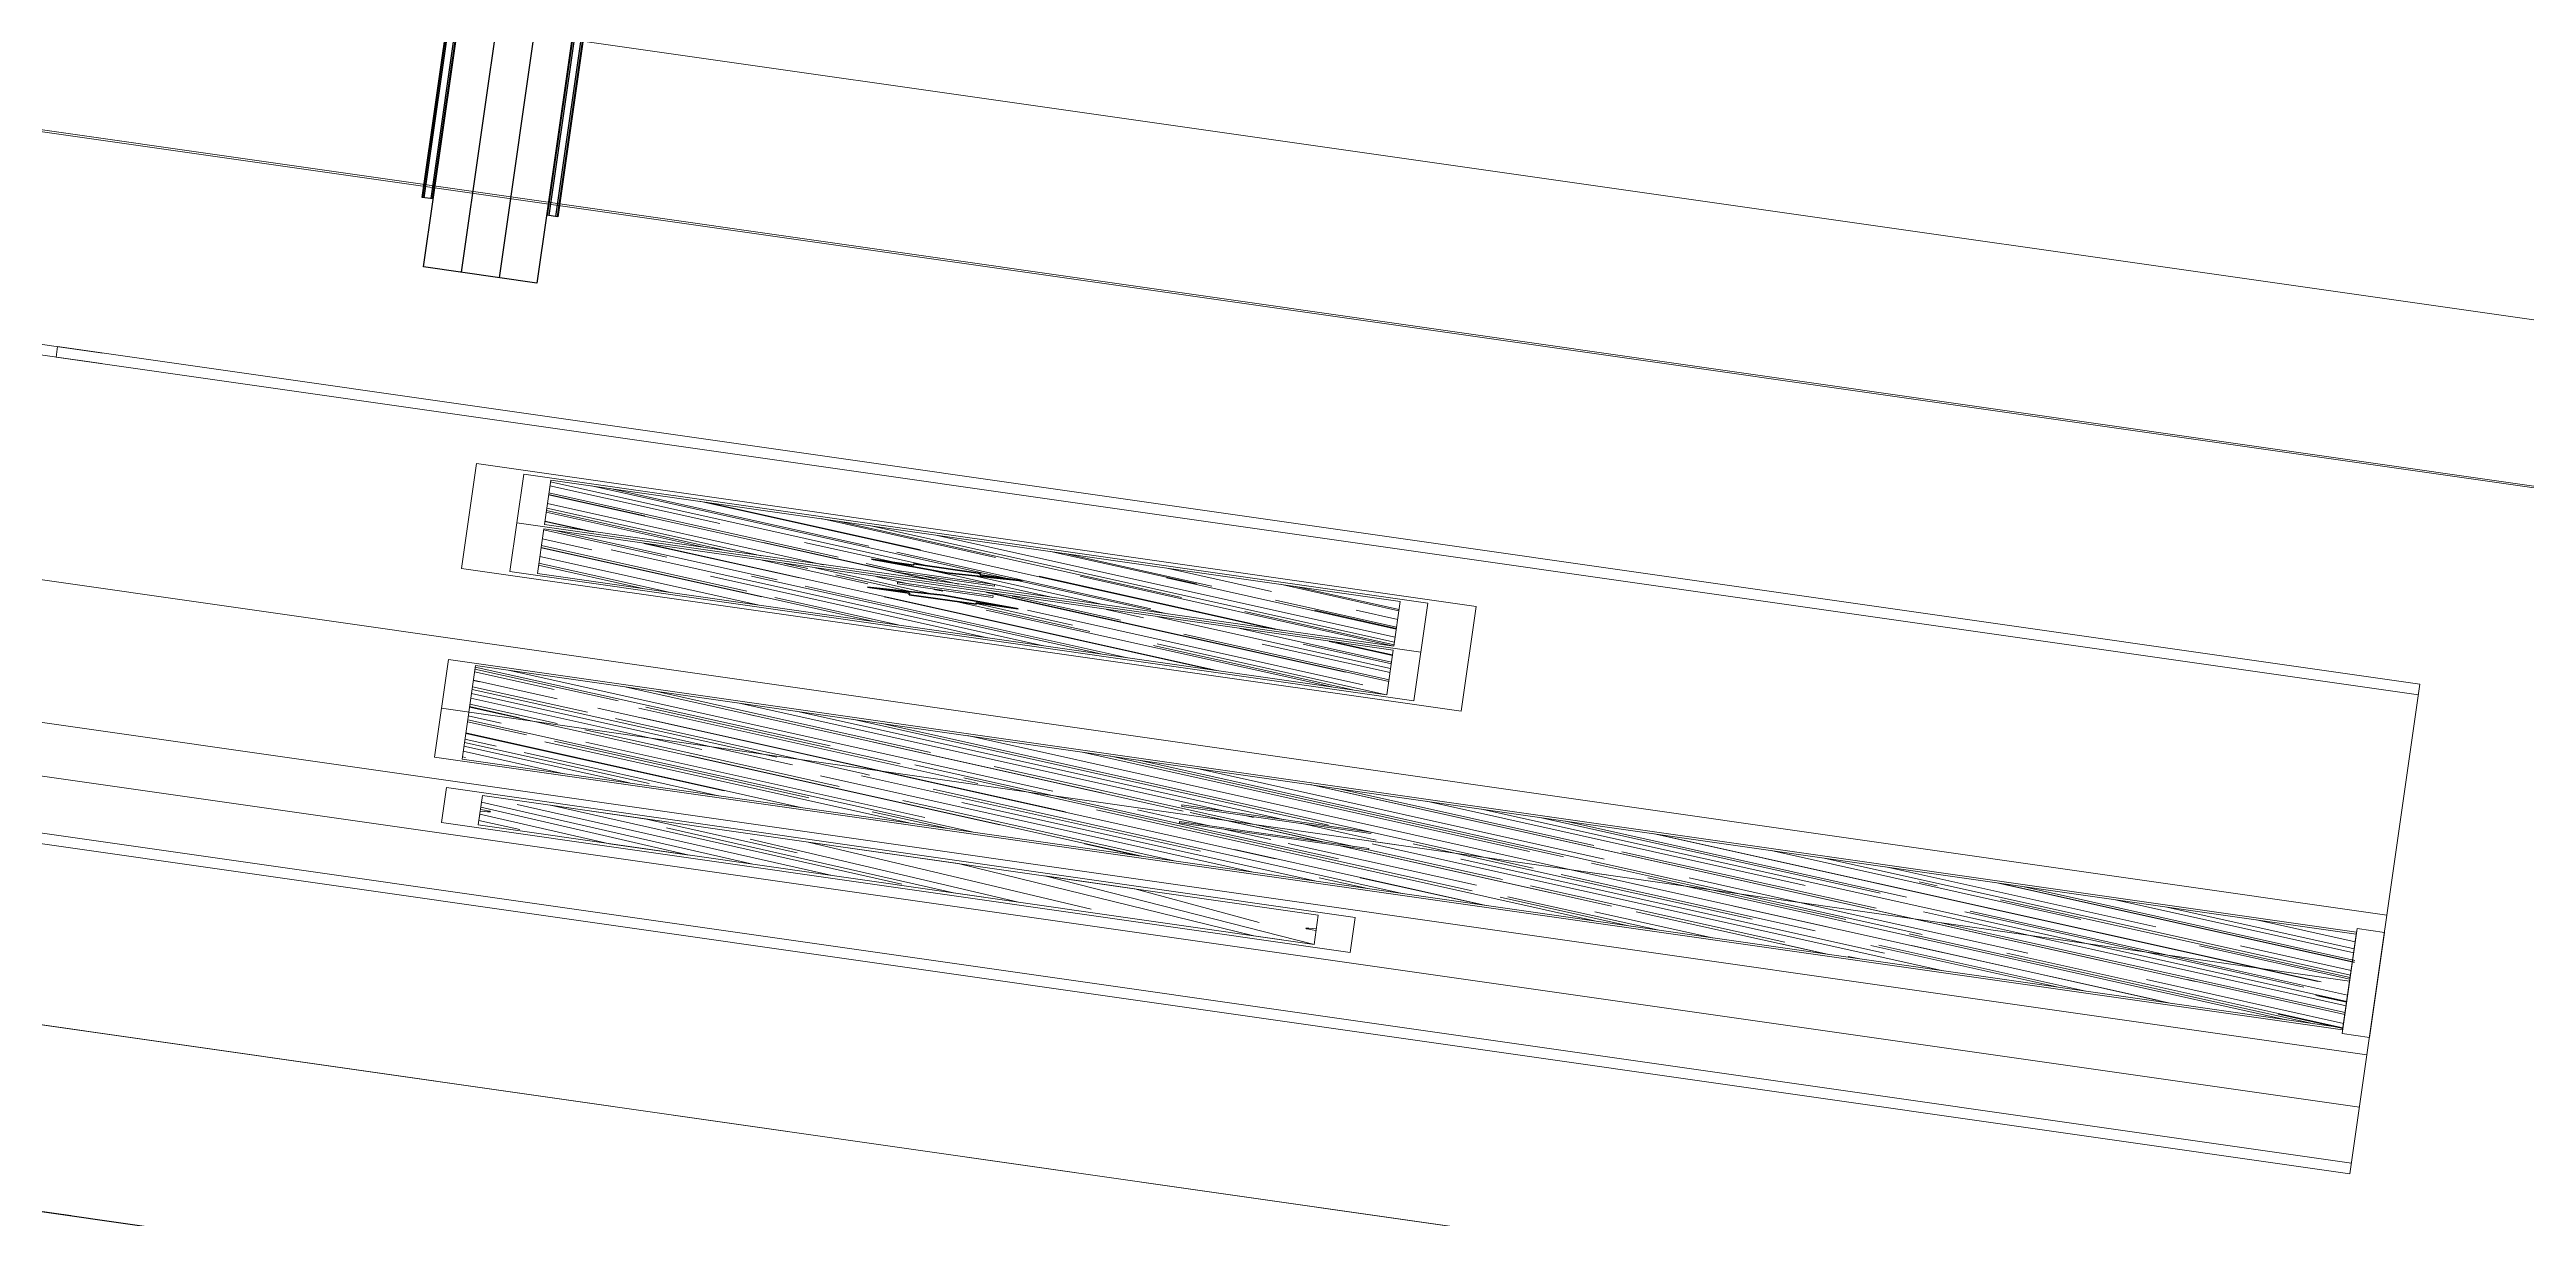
# Model space of a CAD drawing. Header units: millimetres. Extents: x -361192058 to 101130107379, y -14071650034 to 19218552450.
# Drawn here: x -134811.1 to -134650.8, y 42649.2 to 42724.9 of the extents above; entities that cross this region are included whole.
import ezdxf
from ezdxf.enums import TextEntityAlignment as Align

# ---------------------------------------------------------------- set-up
doc = ezdxf.new("R2010")
doc.units = ezdxf.units.MM
doc.header["$LTSCALE"] = 0.5
for name, color, linetype in [('02', 2, 'Continuous'), ('10', 254, 'Continuous'), ('COTAS', 7, 'Continuous'), ('DIVERSOS', 4, 'Continuous'), ('GR_PENA_FINA', 7, 'Continuous'), ('MOBIL-I', 251, 'Continuous'), ('PAGPISO', 8, 'Continuous'), ('parede', 2, 'Continuous'), ('PISO', 8, 'Continuous')]:
    doc.layers.add(name, color=color, linetype=linetype)
doc.styles.get("Standard").update_dxf_attribs({"font": 'txt.shx', "height": 0.12})
doc.dimstyles.new('ESCALA50', dxfattribs={"dimtxt": 0.1, "dimasz": 0.06, "dimexe": 0.18, "dimexo": 0.06, "dimgap": 0.1, "dimtad": 1, "dimzin": 4, "dimdsep": 46, "dimtxsty": 'Standard', "dimblk1": 'BOLA', "dimblk2": 'BOLA', "dimsah": 1, "dimcen": -0.06, "dimse1": 1, "dimse2": 1, "dimclrd": 7, "dimclrt": 3, "dimadec": 0, "dimazin": 0, "dimtfac": 1, "dimtix": 1, "dimtmove": 0, "dimatfit": 3, "dimldrblk": 'BOLA', "dimfxl": 0, "dimtolj": 1, "dimtzin": 4, "dimarcsym": 0})

# ---------------------------------------------------------------- blocks, each defined once
blk = doc.blocks.new('_JAN-SETA')
blk.add_lwpolyline([(0, 0), (7.5, 7.9026), (7.5, 3.5), (11.5, 3.5), (11.5, -3.5), (7.5, -3.5), (7.5, -7.9026)], close=True)
blk = doc.blocks.new('s1')
for p, q in [((0.7674, 1.4896), (0.7674, 2.0988)), ((0.7674, 2.0988), (2.7072, 2.0988)), ((0.9277, 1.4148), (0.9277, 2.0988)), ((2.5469, 2.0988), (2.5469, 1.4148)), ((2.7072, 2.0988), (2.7072, 1.4896)), ((0.9277, 1.9385), (2.5469, 1.9385)), ((1.4675, 1.9385), (1.4675, 1.4148)), ((2.0072, 1.9385), (2.0072, 1.4148)), ((0.9277, 1.4896), (0.7674, 1.4896)), ((2.7072, 1.4896), (2.5469, 1.4896)), ((2.5469, 1.4148), (0.9277, 1.4148))]:
    blk.add_line(p, q)
at = {"layer": 'PISO'}
for p, q in [((0.7781, 1.4896), (0.7781, 2.0988)), ((0.7995, 1.4896), (0.7995, 2.0988)), ((0.8957, 1.4896), (0.8957, 2.0988)), ((0.9171, 1.4896), (0.9171, 2.0988)), ((0.9277, 2.0881), (2.5469, 2.0881)), ((2.5576, 2.0988), (2.5576, 1.4896)), ((2.579, 2.0988), (2.579, 1.4896)), ((2.6752, 2.0988), (2.6752, 1.4896)), ((2.6965, 2.0988), (2.6965, 1.4896)), ((0.9277, 2.0667), (2.5469, 2.0667)), ((0.9277, 1.9705), (2.5469, 1.9705)), ((0.9277, 1.9492), (2.5469, 1.9492))]:
    blk.add_line(p, q, dxfattribs=at)
blk = doc.blocks.new('BOLA')
for p, q in [((0, -1.435), (0, 1.435)), ((-1.435, 0), (1.435, 0))]:
    blk.add_line(p, q)
blk.add_circle((0, 0), 0.452)
blk = doc.blocks.new('*D1488')
at = {"layer": 'Defpoints', "color": 0, "transparency": 16777216}
for p in [(4415.7211, 2428.4269), (4415.7211, 2427.2769), (4416.4388, 2427.2769)]:
    blk.add_point(p, dxfattribs=at)
at = {"layer": 'DIVERSOS', "color": 7, "lineweight": -2, "transparency": 16777216}
blk.add_line((4416.4388, 2428.3669), (4416.4388, 2427.3369), dxfattribs=at)
at = {"layer": 'DIVERSOS', "color": 7, "lineweight": -2, "transparency": 16777216, "xscale": 0.06, "yscale": 0.06, "zscale": 0.06}
for p, rotation in [((4416.4388, 2428.4269), 90), ((4416.4388, 2427.2769), 270)]:
    blk.add_blockref('BOLA', p, dxfattribs=dict(at, rotation=rotation))
at = {"layer": 'DIVERSOS', "color": 3, "lineweight": 18, "transparency": 16777216, "insert": (4416.2788, 2427.8519), "char_height": 0.12, "attachment_point": 5, "rotation": 90}
blk.add_mtext('\\A1;1.15', dxfattribs=at)
blk = doc.blocks.new('*D1489')
at = {"layer": 'Defpoints', "color": 0, "transparency": 16777216}
for p in [(4415.7211, 2428.5769), (4415.7211, 2428.4269), (4416.4388, 2428.4269)]:
    blk.add_point(p, dxfattribs=at)
at = {"layer": 'DIVERSOS', "color": 7, "lineweight": -2, "transparency": 16777216}
for p, q in [((4416.4388, 2428.6369), (4416.4388, 2428.6969)), ((4416.4388, 2428.5769), (4416.4388, 2428.4269)), ((4416.4388, 2428.3669), (4416.4388, 2428.3069))]:
    blk.add_line(p, q, dxfattribs=at)
at = {"layer": 'DIVERSOS', "color": 7, "lineweight": -2, "transparency": 16777216, "xscale": 0.06, "yscale": 0.06, "zscale": 0.06}
for p, rotation in [((4416.4388, 2428.5769), 270), ((4416.4388, 2428.4269), 90)]:
    blk.add_blockref('BOLA', p, dxfattribs=dict(at, rotation=rotation))
at = {"layer": 'DIVERSOS', "color": 3, "lineweight": 18, "transparency": 16777216, "insert": (4416.2788, 2428.5019), "char_height": 0.12, "attachment_point": 5, "rotation": 90}
blk.add_mtext('\\A1;.15', dxfattribs=at)
blk = doc.blocks.new('APROVADO QUADRA 21.2 MBVII')
at = {"layer": '02', "lineweight": 18}
h = blk.add_hatch(color=8, dxfattribs=at)
h.paths.add_polyline_path([(4422.9501, 2427.9278), (4422.9274, 2427.9278, 1)], flags=17)
edge = h.paths.add_edge_path(flags=17)
edge.add_arc((4422.9387, 2427.9278), 0.0113, 180, 360)
h = blk.add_hatch(color=8, dxfattribs=at)
h.paths.add_polyline_path([(4422.9275, 2427.0079), (4422.9502, 2427.0079, 1)], flags=17)
edge = h.paths.add_edge_path(flags=17)
edge.add_arc((4422.9388, 2427.0079), 0.0113, 360, 540)
at = {"lineweight": 18}
for p, q in [((4427.0397, 2426.9378), (4427.0397, 2427.9328)), ((4426.3722, 2427.9028), (4427.0097, 2427.9028)), ((4426.3722, 2426.9678), (4426.3722, 2427.9028)), ((4427.0097, 2427.9028), (4427.0097, 2426.9678)), ((4427.0697, 2427.9028), (4427.7072, 2427.9028)), ((4427.0697, 2426.9678), (4427.0697, 2427.9028)), ((4427.7072, 2427.9028), (4427.7072, 2426.9678)), ((4426.9463, 2427.4079), (4426.9463, 2427.5129)), ((4426.9726, 2427.5129), (4426.9463, 2427.5129)), ((4426.9726, 2427.4079), (4426.9726, 2427.5129)), ((4427.1068, 2427.4079), (4427.1068, 2427.5129)), ((4427.1068, 2427.5129), (4427.133, 2427.5129)), ((4427.133, 2427.4079), (4427.133, 2427.5129)), ((4426.9463, 2427.4079), (4426.9726, 2427.4079)), ((4427.133, 2427.4079), (4427.1068, 2427.4079)), ((4427.0097, 2426.9678), (4426.3722, 2426.9678)), ((4427.7072, 2426.9678), (4427.0697, 2426.9678))]:
    blk.add_line(p, q, dxfattribs=at)
blk.add_lwpolyline([(4426.2897, 2426.8853), (4427.7897, 2426.8853), (4427.7897, 2427.9853), (4426.2897, 2427.9853), (4426.2897, 2426.8853)], dxfattribs=at)
blk.add_lwpolyline([(4426.3422, 2426.9378), (4427.7372, 2426.9378), (4427.7372, 2427.9328), (4426.3422, 2427.9328)], close=True, dxfattribs=at)
at = {"layer": '02', "color": 8, "lineweight": 18}
for p, q in [((4422.5397, 2430.8553), (4422.5397, 2425.8553)), ((4423.1887, 2427.9678), (4422.6887, 2427.9678)), ((4422.6887, 2427.9678), (4422.6887, 2426.9678)), ((4423.1887, 2426.9678), (4423.1887, 2427.9678)), ((4423.1487, 2427.9278), (4422.7287, 2427.9278)), ((4422.7287, 2427.9278), (4422.7287, 2427.0078)), ((4422.8826, 2427.9278), (4422.7287, 2427.7831)), ((4422.7287, 2427.6957), (4422.9816, 2427.9278)), ((4423.0562, 2427.9278), (4422.7287, 2427.6255)), ((4422.7478, 2427.8822), (4422.7937, 2427.9278)), ((4422.7937, 2427.9278), (4422.8826, 2427.9278)), ((4422.9816, 2427.9278), (4423.0562, 2427.9278)), ((4423.1487, 2427.0078), (4423.1487, 2427.9278)), ((4422.7287, 2427.5381), (4423.0949, 2427.8891)), ((4422.7494, 2427.4619), (4423.1487, 2427.853)), ((4423.1487, 2427.853), (4423.1487, 2427.747)), ((4422.7287, 2427.7831), (4422.7287, 2427.6957)), ((4423.1487, 2427.747), (4422.9746, 2427.5794)), ((4423.0663, 2427.7241), (4422.7287, 2427.4046)), ((4422.7287, 2427.333), (4423.0721, 2427.6324)), ((4422.7287, 2427.6255), (4422.7287, 2427.5381)), ((4422.7751, 2427.2538), (4423.1487, 2427.5691)), ((4423.1487, 2427.5691), (4423.1487, 2427.4041)), ((4422.7287, 2427.4046), (4422.7287, 2427.333)), ((4423.1487, 2427.4041), (4422.7287, 2427.0742)), ((4422.7287, 2427.0078), (4423.1487, 2427.3088)), ((4423.1487, 2427.3088), (4423.1487, 2427.2098)), ((4423.1487, 2427.2098), (4422.9255, 2427.0705)), ((4422.7287, 2427.0742), (4422.7287, 2427.0078)), ((4422.7287, 2427.0078), (4423.1487, 2427.0078)), ((4422.6887, 2426.9678), (4423.1887, 2426.9678))]:
    blk.add_line(p, q, dxfattribs=at)
at = {"layer": '02', "lineweight": 18}
for points in [[(4419.0523, 2441.1022), (4405.2137, 2441.1022), (4405.2137, 2407.2854), (4419.0523, 2407.2854)], [(4451.6782, 2441.074), (4431.594, 2441.074), (4431.594, 2421.2027), (4451.6782, 2421.2027)], [(4419.0523, 2431.9017), (4431.5724, 2431.9017), (4431.5724, 2423.4491), (4419.0523, 2423.4491)]]:
    blk.add_lwpolyline(points, close=True, dxfattribs=at)
at = {"layer": '02', "color": 8, "lineweight": 18}
for centre, start, end in [((4422.9387, 2427.9278), 180, 0), ((4422.9388, 2427.0079), 0, 180)]:
    blk.add_arc(centre, 0.0113, start, end, dxfattribs=at)
at = {"layer": '10', "lineweight": 18}
for p, q in [((4424.2897, 2425.8853), (4424.2897, 2427.9853)), ((4424.9597, 2427.9553), (4423.6197, 2427.9553)), ((4423.6197, 2427.9553), (4423.6197, 2425.8853)), ((4424.9597, 2425.8853), (4424.9597, 2427.9553)), ((4424.2897, 2425.8853), (4424.2897, 2427.0853)), ((4423.5397, 2425.8553), (4423.5397, 2425.8853)), ((4423.5397, 2425.8853), (4425.0397, 2425.8853)), ((4425.0397, 2425.8853), (4425.0397, 2425.8553)), ((4423.5397, 2425.8553), (4425.0397, 2425.8553))]:
    blk.add_line(p, q, dxfattribs=at)
blk.add_lwpolyline([(4423.5897, 2425.8853), (4424.9897, 2425.8853), (4424.9897, 2427.9853), (4423.5897, 2427.9853), (4423.5897, 2425.8853)], dxfattribs=at)
at = {"layer": 'COTAS', "lineweight": 18}
for p, q in [((4428.4397, 2428.4053), (4428.4397, 2430.8553)), ((4428.5897, 2430.8553), (4428.5897, 2428.4053)), ((4425.2897, 2425.8553), (4425.2897, 2428.7878)), ((4423.2897, 2428.7723), (4423.2897, 2425.8553))]:
    blk.add_line(p, q, dxfattribs=at)
for points in [[(4424.1617, 2427.1719), (4424.1809, 2427.1719), (4424.1809, 2426.9637), (4424.1617, 2426.9637)], [(4424.4177, 2427.1719), (4424.3985, 2427.1719), (4424.3985, 2426.9637), (4424.4177, 2426.9637)]]:
    blk.add_lwpolyline(points, close=True, dxfattribs=at)
at = {"layer": 'GR_PENA_FINA', "lineweight": 18}
blk.add_lwpolyline([(4433.9223, 2440.1709), (4449.813, 2440.1757), (4449.8115, 2423.9711), (4433.9223, 2423.942)], close=True, dxfattribs=at)
at = {"layer": 'PAGPISO', "lineweight": 18}
for p, q in [((4423.6197, 2427.7712), (4423.8038, 2427.9553)), ((4423.6197, 2427.5826), (4423.9924, 2427.9553)), ((4423.6197, 2427.394), (4424.181, 2427.9553)), ((4423.6197, 2427.8428), (4423.7322, 2427.9553)), ((4423.6475, 2427.9517), (4423.6511, 2427.9553)), ((4423.6531, 2427.7499), (4423.8585, 2427.9553)), ((4423.6974, 2427.6679), (4423.9849, 2427.9553)), ((4423.8672, 2427.9206), (4423.9019, 2427.9553)), ((4424.0869, 2427.8895), (4424.1527, 2427.9553)), ((4424.2197, 2427.6168), (4424.5582, 2427.9553)), ((4424.2197, 2427.9374), (4424.2376, 2427.9553)), ((4424.2197, 2427.8111), (4424.3639, 2427.9553)), ((4424.233, 2427.6981), (4424.4903, 2427.9553)), ((4424.2773, 2427.616), (4424.6166, 2427.9553)), ((4424.3066, 2427.8584), (4424.4035, 2427.9553)), ((4424.3141, 2427.8999), (4424.3696, 2427.9553)), ((4424.5263, 2427.8273), (4424.6543, 2427.9553)), ((4424.5404, 2427.5604), (4424.9353, 2427.9553)), ((4424.6536, 2427.8621), (4424.7468, 2427.9553)), ((4424.7366, 2427.9489), (4424.743, 2427.9553)), ((4424.746, 2427.7961), (4424.9052, 2427.9553)), ((4424.7809, 2427.8669), (4424.8693, 2427.9553)), ((4424.201, 2427.9187), (4424.2197, 2427.9374)), ((4424.3537, 2427.3134), (4424.9597, 2427.9193)), ((4426.3722, 2427.7564), (4426.5186, 2427.9028)), ((4426.3722, 2427.7866), (4426.4885, 2427.9028)), ((4426.3722, 2427.6602), (4426.6148, 2427.9028)), ((4426.3722, 2427.5338), (4426.7412, 2427.9028)), ((4426.4936, 2427.6571), (4426.7393, 2427.9028)), ((4426.5407, 2427.6741), (4426.7694, 2427.9028)), ((4426.8123, 2427.8476), (4426.8675, 2427.9028)), ((4426.8566, 2427.7656), (4426.9939, 2427.9028)), ((4427.0661, 2427.8525), (4427.1164, 2427.9028)), ((4427.0661, 2427.6639), (4427.305, 2427.9028)), ((4427.0661, 2427.6979), (4427.2711, 2427.9028)), ((4427.0661, 2427.8487), (4427.1202, 2427.9028)), ((4427.0661, 2427.7224), (4427.2466, 2427.9028)), ((4427.0661, 2427.596), (4427.3729, 2427.9028)), ((4427.1037, 2427.5129), (4427.4936, 2427.9028)), ((4427.1998, 2427.5808), (4427.5219, 2427.9028)), ((4427.2569, 2427.4775), (4427.6822, 2427.9028)), ((4427.3922, 2427.7958), (4427.4993, 2427.9028)), ((4427.4365, 2427.7137), (4427.6256, 2427.9028)), ((4423.6197, 2427.6731), (4423.8361, 2427.8895)), ((4423.6197, 2427.4638), (4424.0246, 2427.8687)), ((4426.7604, 2427.643), (4427.0061, 2427.8887)), ((4423.7729, 2427.5755), (4424.0558, 2427.8584)), ((4427.2359, 2427.3867), (4427.7072, 2427.858)), ((4427.4195, 2427.5497), (4427.7072, 2427.8373)), ((4423.7295, 2427.4473), (4424.1067, 2427.8244)), ((4423.7738, 2427.3652), (4424.2197, 2427.8111)), ((4424.2197, 2427.7715), (4424.2755, 2427.8273)), ((4424.2197, 2427.432), (4424.6045, 2427.8169)), ((4426.3722, 2427.3471), (4426.8519, 2427.8269)), ((4424.2197, 2427.5207), (4424.4952, 2427.7961)), ((4424.4273, 2427.2587), (4424.9597, 2427.7911)), ((4426.3722, 2427.1548), (4427.0061, 2427.7887)), ((4426.833, 2427.6194), (4427.0061, 2427.7925)), ((4423.9926, 2427.5444), (4424.2197, 2427.7715)), ((4424.2197, 2427.4283), (4424.5593, 2427.7679)), ((4424.3094, 2427.3954), (4424.6866, 2427.7726)), ((4424.432, 2427.4821), (4424.7149, 2427.765)), ((4424.6517, 2427.451), (4424.9597, 2427.759)), ((4427.0661, 2427.0982), (4427.7072, 2427.7392)), ((4427.4686, 2427.4931), (4427.7072, 2427.7317)), ((4423.6197, 2427.2054), (4424.1255, 2427.7113)), ((4426.3722, 2427.4075), (4426.6803, 2427.7156)), ((4424.4177, 2427.1246), (4424.9597, 2427.6666)), ((4424.8129, 2427.6462), (4424.8197, 2427.653)), ((4426.3722, 2427.2811), (4426.7623, 2427.6713)), ((4426.8887, 2427.5449), (4427.0061, 2427.6624)), ((4427.1094, 2427.5129), (4427.2602, 2427.6637)), ((4426.3722, 2427.5056), (4426.5096, 2427.643)), ((4426.9801, 2427.6119), (4427.0061, 2427.6379)), ((4424.201, 2427.5981), (4424.2197, 2427.6168)), ((4424.4177, 2427.0605), (4424.9597, 2427.6025)), ((4426.3722, 2427.2547), (4426.7293, 2427.6119)), ((4426.8719, 2427.4697), (4427.0061, 2427.6039)), ((4427.2359, 2427.5131), (4427.3422, 2427.6194)), ((4427.5129, 2427.411), (4427.7072, 2427.6053)), ((4423.6197, 2427.0847), (4424.101, 2427.5661)), ((4426.861, 2427.4927), (4426.949, 2427.5808)), ((4427.3253, 2427.2045), (4427.7072, 2427.5865)), ((4424.4301, 2427.0107), (4424.9597, 2427.5403)), ((4427.1244, 2426.9678), (4427.7072, 2427.5506)), ((4427.1295, 2427.5104), (4427.1687, 2427.5497)), ((4423.8059, 2427.1446), (4424.1831, 2427.5218)), ((4424.2123, 2427.5133), (4424.2197, 2427.5207)), ((4424.3362, 2427.1695), (4424.6809, 2427.5142)), ((4426.3722, 2427.1586), (4426.7388, 2427.5251)), ((4426.969, 2427.499), (4427.0061, 2427.536)), ((4427.0661, 2427.4753), (4427.1032, 2427.5124)), ((4427.1056, 2427.2357), (4427.3884, 2427.5185)), ((4423.6197, 2427.4223), (4423.7022, 2427.5048)), ((4424.2349, 2426.7834), (4424.9597, 2427.5082)), ((4427.0661, 2427.4697), (4427.1032, 2427.5068)), ((4423.6197, 2427.1715), (4423.9219, 2427.4737)), ((4424.2197, 2427.2397), (4424.4461, 2427.4661)), ((4426.933, 2427.4629), (4426.9428, 2427.4727)), ((4427.0661, 2427.3433), (4427.2074, 2427.4846)), ((4427.0661, 2427.4471), (4427.1032, 2427.4841)), ((4427.196, 2426.9678), (4427.7072, 2427.479)), ((4423.6197, 2426.9207), (4424.1416, 2427.4425)), ((4423.8502, 2427.0625), (4424.2197, 2427.432)), ((4426.6661, 2427.2979), (4426.8154, 2427.4472)), ((4427.0661, 2427.2868), (4427.2108, 2427.4314)), ((4423.6197, 2427.0168), (4424.0124, 2427.4095)), ((4424.0878, 2427.2964), (4424.2197, 2427.4283)), ((4424.2197, 2426.6739), (4424.9597, 2427.4139)), ((4424.2197, 2426.6739), (4424.9597, 2427.4139)), ((4424.2197, 2427.2698), (4424.3613, 2427.4114)), ((4426.3722, 2427.0284), (4426.7567, 2427.4129)), ((4426.5643, 2426.9678), (4427.0061, 2427.4097)), ((4426.6067, 2427.016), (4427.0061, 2427.4153)), ((4426.7199, 2427.3177), (4426.827, 2427.4248)), ((4424.3477, 2427.147), (4424.581, 2427.3803)), ((4426.8859, 2427.2668), (4427.0061, 2427.3871)), ((4427.0661, 2427.217), (4427.2332, 2427.3841)), ((4426.4656, 2426.9955), (4426.8387, 2427.3686)), ((4427.0661, 2427.0906), (4427.3366, 2427.3611)), ((4427.545, 2427.1904), (4427.7072, 2427.3526)), ((4427.545, 2427.1734), (4427.7072, 2427.3356)), ((4427.0697, 2426.9678), (4427.4186, 2427.3168)), ((4423.6197, 2427.2111), (4423.6795, 2427.2709)), ((4424.1109, 2427.1611), (4424.2197, 2427.2698)), ((4424.4622, 2426.79), (4424.9597, 2427.2876)), ((4426.9651, 2427.2423), (4427.0061, 2427.2833)), ((4423.6197, 2426.7057), (4424.1774, 2427.2634)), ((4424.4546, 2426.7523), (4424.9597, 2427.2574)), ((4424.1109, 2427.1309), (4424.2197, 2427.2397)), ((4424.2197, 2426.4853), (4424.9597, 2427.2253)), ((4424.2197, 2427.1793), (4424.2594, 2427.2191)), ((4426.3722, 2427.0039), (4426.5954, 2427.2272)), ((4426.3722, 2426.97), (4426.6256, 2427.2234)), ((4426.7472, 2426.9678), (4427.0061, 2427.2268)), ((4427.313, 2426.9678), (4427.5685, 2427.2234)), ((4427.5893, 2427.1084), (4427.7072, 2427.2263)), ((4426.5869, 2426.9678), (4426.8151, 2427.1961)), ((4423.7955, 2426.8457), (4424.1109, 2427.1611)), ((4424.1809, 2427.1405), (4424.2197, 2427.1793)), ((4424.2197, 2427.053), (4424.3285, 2427.1617)), ((4424.5065, 2426.708), (4424.9597, 2427.1612)), ((4424.2197, 2427.0511), (4424.3285, 2427.1599)), ((4424.2197, 2427.019), (4424.3477, 2427.147)), ((4426.8377, 2426.9678), (4427.0061, 2427.1362)), ((4423.6197, 2426.8283), (4423.8992, 2427.1078)), ((4423.9747, 2426.9947), (4424.1109, 2427.1309)), ((4424.1109, 2427.0705), (4424.1617, 2427.1213)), ((4426.6906, 2426.9678), (4426.833, 2427.1103)), ((4427.0885, 2426.9678), (4427.2545, 2427.1338)), ((4424.3858, 2427.0927), (4424.3985, 2427.1054)), ((4427.3394, 2426.9678), (4427.4742, 2427.1027)), ((4427.5751, 2426.9678), (4427.7072, 2427.0999)), ((4427.5902, 2426.9678), (4427.7072, 2427.0848)), ((4426.817, 2426.9678), (4426.9151, 2427.0659)), ((4427.3224, 2426.9678), (4427.4129, 2427.0584)), ((4423.8823, 2426.8419), (4424.0917, 2427.0513)), ((4424.1809, 2427.0142), (4424.2197, 2427.053)), ((4424.1809, 2427.0123), (4424.2197, 2427.0511)), ((4424.2197, 2426.2967), (4424.9597, 2427.0367)), ((4424.2197, 2426.2949), (4424.9597, 2427.0349)), ((4424.3477, 2426.9905), (4424.3985, 2427.0413)), ((4426.9358, 2426.9678), (4427.0061, 2427.0382)), ((4426.9433, 2426.9678), (4427.0061, 2427.0306)), ((4423.6197, 2426.9584), (4423.6739, 2427.0126)), ((4424.1809, 2426.9802), (4424.2197, 2427.019)), ((4424.6743, 2426.7212), (4424.9597, 2427.0066)), ((4427.4487, 2426.9678), (4427.495, 2427.0141)), ((4423.8615, 2426.6929), (4424.1617, 2426.9931)), ((4423.9266, 2426.7599), (4424.1617, 2426.995)), ((4424.3141, 2426.9569), (4424.3477, 2426.9905)), ((4423.6197, 2426.832), (4423.7559, 2426.9683)), ((4424.0152, 2426.8146), (4424.1644, 2426.9637)), ((4424.2197, 2426.9266), (4424.2538, 2426.9607)), ((4423.6197, 2426.3266), (4424.2197, 2426.9266)), ((4424.2197, 2426.8003), (4424.3358, 2426.9164)), ((4424.5385, 2426.4874), (4424.9597, 2426.9085)), ((4423.7484, 2426.3912), (4424.2197, 2426.8625)), ((4424.2197, 2426.8625), (4424.2198, 2426.8626)), ((4424.2197, 2426.1082), (4424.9597, 2426.8482)), ((4423.6197, 2426.6698), (4423.7644, 2426.8146)), ((4423.6197, 2426.6397), (4423.7861, 2426.8061)), ((4423.7012, 2426.5006), (4423.9841, 2426.7834)), ((4423.9586, 2426.5392), (4424.2197, 2426.8003)), ((4424.5829, 2426.4053), (4424.9597, 2426.7822)), ((4423.9209, 2426.4694), (4424.2038, 2426.7523)), ((4424.58, 2426.3761), (4424.9597, 2426.7557)), ((4423.6197, 2426.5793), (4423.7503, 2426.7099)), ((4424.2197, 2426.5174), (4424.4235, 2426.7212)), ((4424.3603, 2426.4072), (4424.6432, 2426.6901)), ((4423.6197, 2426.453), (4423.8323, 2426.6656)), ((4424.003, 2426.4572), (4424.2197, 2426.6739)), ((4424.201, 2426.6552), (4424.2197, 2426.6739)), ((4424.2197, 2425.9196), (4424.9597, 2426.6596)), ((4424.2197, 2426.5476), (4424.3302, 2426.658)), ((4424.2197, 2425.9158), (4424.9597, 2426.6558)), ((4424.2197, 2426.4212), (4424.4122, 2426.6137)), ((4423.6197, 2425.9476), (4424.2197, 2426.5476)), ((4423.6352, 2426.0894), (4424.1067, 2426.5609)), ((4424.1406, 2426.4383), (4424.2197, 2426.5174)), ((4424.6149, 2426.1847), (4424.9597, 2426.5294)), ((4423.6197, 2426.4511), (4423.6729, 2426.5043)), ((4424.0878, 2426.3535), (4424.2197, 2426.4853)), ((4424.374, 2425.8853), (4424.9597, 2426.471)), ((4423.6197, 2426.419), (4423.6305, 2426.4298)), ((4423.6197, 2426.2003), (4423.8266, 2426.4072)), ((4424.035, 2426.2365), (4424.2197, 2426.4212)), ((4423.6197, 2426.1682), (4423.8502, 2426.3987)), ((4424.6592, 2426.1026), (4424.9597, 2426.4031)), ((4423.6197, 2425.9174), (4424.0699, 2426.3676)), ((4423.6197, 2426.0739), (4423.9087, 2426.3629)), ((4424.2197, 2426.1685), (4424.4065, 2426.3554)), ((4424.7997, 2426.345), (4424.8197, 2426.3649)), ((4424.2197, 2426.2666), (4424.2896, 2426.3365)), ((4424.2197, 2426.0422), (4424.4886, 2426.311)), ((4424.2197, 2426.0157), (4424.5093, 2426.3054)), ((4423.9747, 2426.0517), (4424.2197, 2426.2967)), ((4424.0793, 2426.1545), (4424.2197, 2426.2949)), ((4424.3401, 2425.8853), (4424.729, 2426.2743)), ((4424.5602, 2425.8829), (4424.9597, 2426.2824)), ((4424.5658, 2425.8829), (4424.9597, 2426.2767)), ((4423.6197, 2425.8853), (4423.9935, 2426.2592)), ((4423.8384, 2425.8853), (4424.2197, 2426.2666)), ((4424.5884, 2425.8829), (4424.9597, 2426.2541)), ((4423.9365, 2425.8853), (4424.2197, 2426.1685)), ((4424.6946, 2425.8853), (4424.9597, 2426.1504)), ((4423.6838, 2425.8853), (4423.903, 2426.1045)), ((4423.9968, 2425.8853), (4424.2197, 2426.1082)), ((4424.7512, 2425.8853), (4424.9597, 2426.0938)), ((4423.8101, 2425.8853), (4423.985, 2426.0602)), ((4424.1114, 2425.9339), (4424.2197, 2426.0422)), ((4424.3156, 2425.8853), (4424.4829, 2426.0527)), ((4424.0893, 2425.8853), (4424.2197, 2426.0157)), ((4424.4419, 2425.8853), (4424.5649, 2426.0084)), ((4424.8498, 2425.8853), (4424.9597, 2425.9952)), ((4423.6088, 2425.8853), (4423.6809, 2425.9574)), ((4423.986, 2425.8853), (4424.0202, 2425.9196)), ((4423.9898, 2425.8853), (4424.0202, 2425.9158))]:
    blk.add_line(p, q, dxfattribs=at)
at = {"layer": 'parede', "lineweight": 18}
for p, q in [((4421.5897, 2425.8553), (4421.5897, 2428.4553)), ((4421.7397, 2425.8553), (4421.7397, 2428.4553)), ((4428.4397, 2425.8553), (4428.4397, 2428.4553)), ((4428.5897, 2428.4553), (4428.4397, 2428.4553)), ((4428.5897, 2425.8553), (4428.5897, 2428.4553)), ((4421.5897, 2425.8553), (4428.5897, 2425.8553))]:
    blk.add_line(p, q, dxfattribs=at)
at = {"lineweight": 18, "yscale": 0.01049999999986539}
for p, xscale, zscale in [((4426.8793, 2427.4616), -0.005250000000160071, 0.00524999999999864), ((4427.2, 2427.4616), 0.005250000000160071, 0.005250000000160071)]:
    blk.add_blockref('_JAN-SETA', p, dxfattribs=dict(at, xscale=xscale, zscale=zscale))
at = {"lineweight": 18, "yscale": 0.01049999999986539, "rotation": 180}
for p, xscale, zscale in [((4426.8793, 2427.4616), 0.005250000000160071, 0.005250000000160071), ((4427.2, 2427.4616), -0.005250000000160071, 0.00524999999999864)]:
    blk.add_blockref('_JAN-SETA', p, dxfattribs=dict(at, xscale=xscale, zscale=zscale))
at = {"layer": 'MOBIL-I', "lineweight": 18, "rotation": 270.0000000000219}
blk.add_blockref('s1', (4412.0676, 2428.1443), dxfattribs=at)
at = {"color": 0, "lineweight": 13, "flags": 8}
for p in [(4700.7247, 2280.1125), (4699.5738, 2277.8964), (4702.3546, 2276.195), (4703.6722, 2274.085), (4699.8445, 2272.2194), (4703.0488, 2270.137), (4703.0877, 2267.9803), (4700.6523, 2261.5216), (4700.7007, 2257.1593)]:
    blk.add_attdef('NIVEL', p, '', height=0.075, dxfattribs=at)
for rotation, width, p in [(90, 0.8, (4700.8205, 2275.7521)), (270, 0.6, (4703.8437, 2274.9021)), (90, 0.8, (4701.5575, 2268.5021)), (180, 0.6, (4651.1817, 2236.1931))]:
    blk.add_attdef('$PORTA', text='', height=0.09, rotation=rotation, dxfattribs=dict(at, width=width)).set_placement(p, align=Align.MIDDLE)
for p in [(4654.176, 2240.463), (4648.499, 2240.1923), (4637.8012, 2239.3845), (4633.4388, 2239.3361), (4656.3921, 2239.3121), (4652.4746, 2237.6822), (4646.4166, 2236.988), (4644.2598, 2236.9491), (4650.3646, 2236.3646)]:
    blk.add_attdef('NIVEL', p, '', height=0.075, rotation=270, dxfattribs=at)
at = {"color": 0, "lineweight": 13, "width": 0.8, "flags": 8}
for p in [(4652.0317, 2239.2163), (4644.7817, 2238.4793)]:
    blk.add_attdef('$PORTA', text='', height=0.09, dxfattribs=at).set_placement(p, align=Align.MIDDLE)
at = {"layer": 'DIVERSOS', "lineweight": 18}
for base, p1, p2, picture, middle in [((4416.4388, 2428.4269), (4415.7211, 2428.5769), (4415.7211, 2428.4269), '*D1489', (4416.2788, 2428.5019)), ((4416.4388, 2427.2769), (4415.7211, 2428.4269), (4415.7211, 2427.2769), '*D1488', (4416.2788, 2427.8519))]:
    dim = blk.add_linear_dim(base=base, p1=p1, p2=p2, angle=90, dimstyle='ESCALA50', dxfattribs=at)
    dim.commit()
    dim.dimension.update_dxf_attribs({"geometry": picture, "text_midpoint": middle})

msp = doc.modelspace()

# ---------------------------------------------------------------- block references
at = {"layer": '02', "color": 0, "lineweight": 30, "xscale": -4.574818403918471, "yscale": -59.40450511825884, "zscale": 4.574818403918471, "rotation": 261.8606972171988}
msp.add_blockref('APROVADO QUADRA 21.2 MBVII', (5129.041, 2225.201), dxfattribs=at)

doc.saveas('drawing.dxf')
